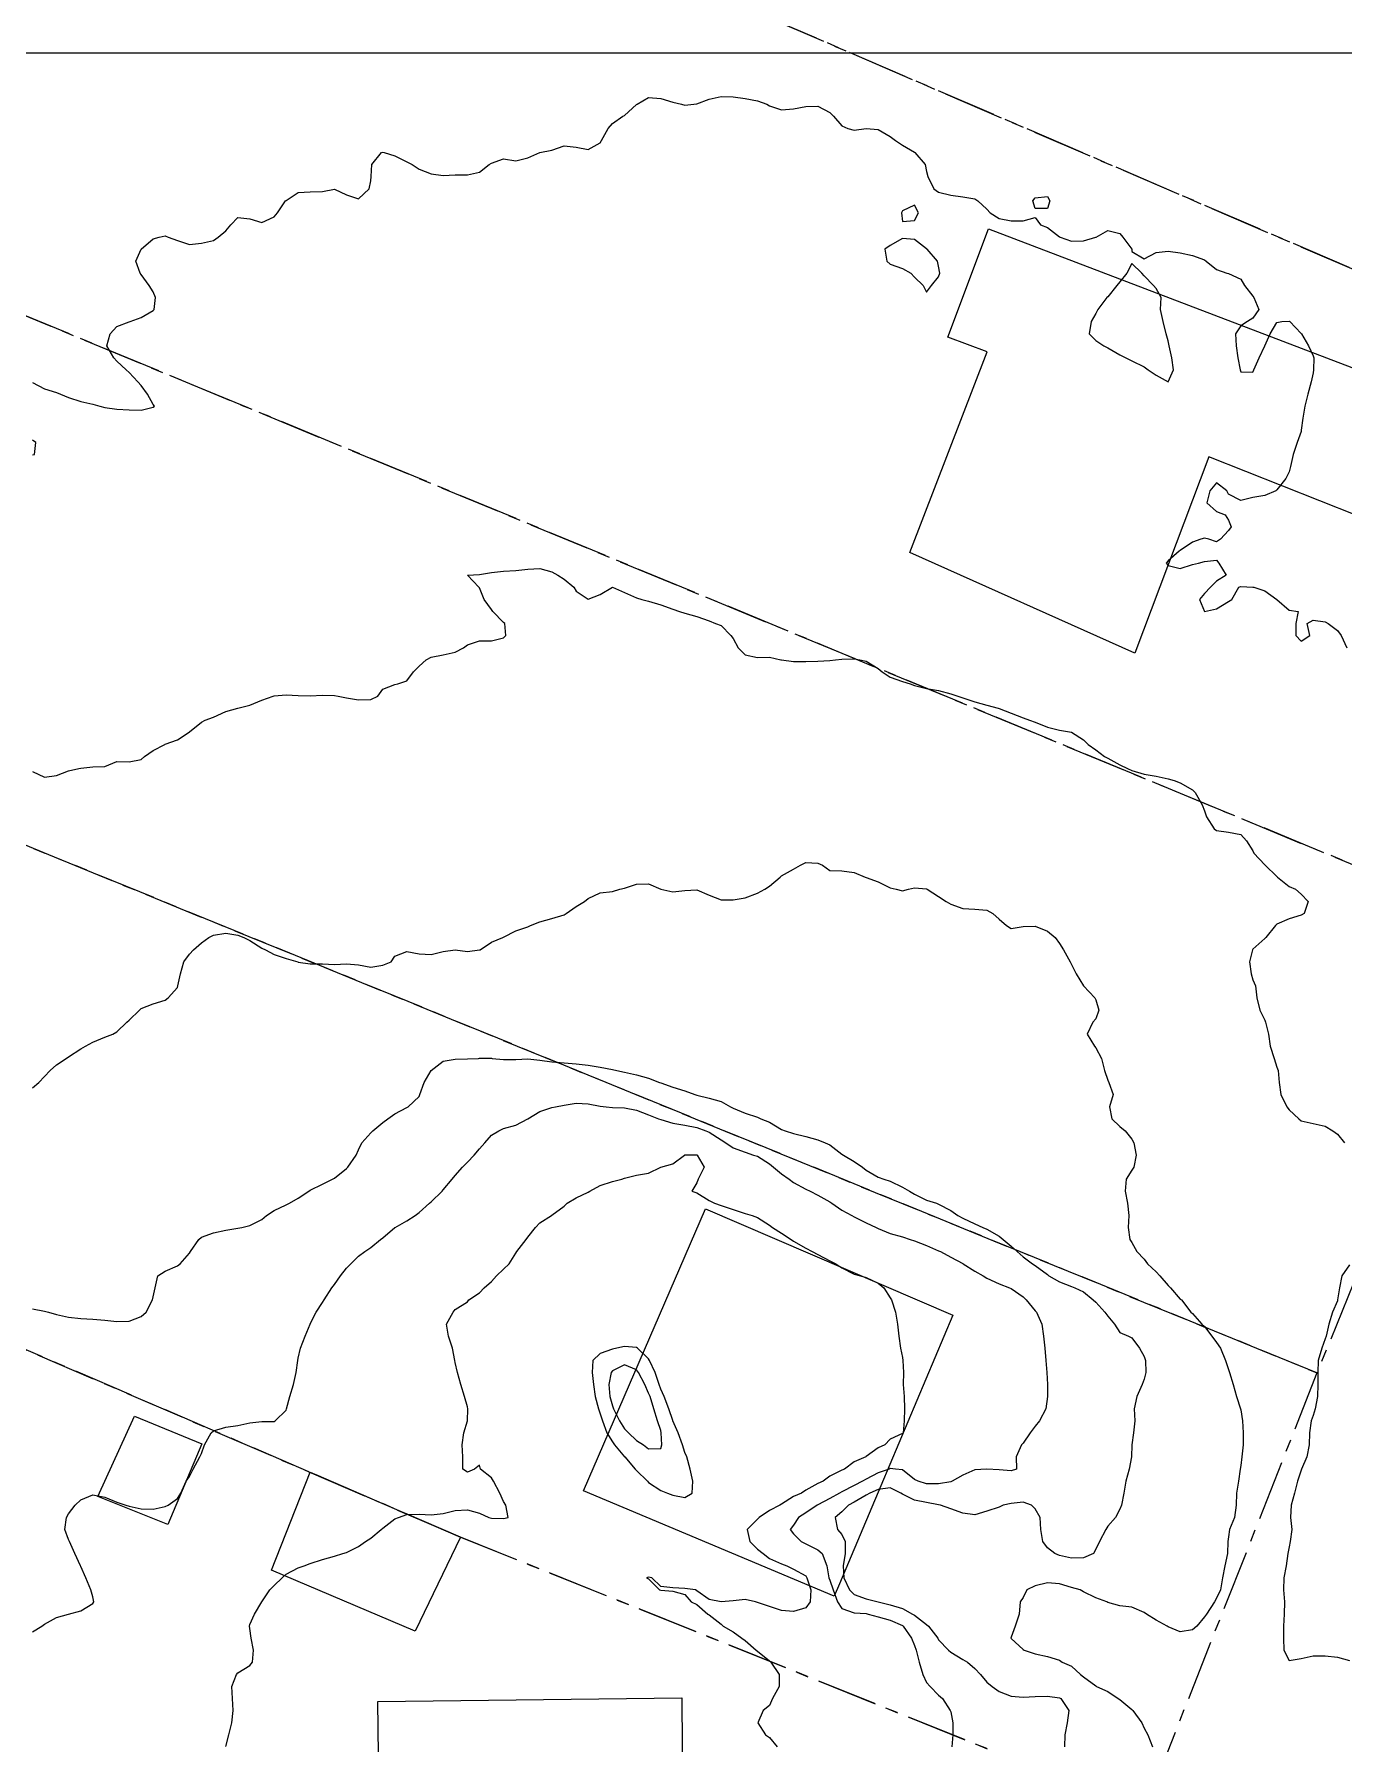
# Model space of a CAD drawing. Header units: centimetres. Extents: x 0 to 642158, y -847 to 649707.
# Drawn here: x 617595.3 to 617649.5, y 620517.4 to 620588.1 of the extents above; entities that cross this region are included whole.
import ezdxf

# ---------------------------------------------------------------- set-up
doc = ezdxf.new("R2010")
doc.units = ezdxf.units.CM
doc.header["$MEASUREMENT"] = 0
doc.linetypes.add('CENTERX2', pattern=[4, 2.5, -0.5, 0.5, -0.5])
doc.layers.add('MEV_grille', color=254, linetype='Continuous', lineweight=9)
doc.layers.add('WAL_topographie 0.5', color=253, linetype='Continuous', lineweight=20)
doc.layers.add('SPW_batiments', color=7, linetype='Continuous')
doc.layers.add('SPW_parcellaire cadastral', color=7, linetype='CENTERX2', lineweight=25, true_color=0xff0542)

# ---------------------------------------------------------------- blocks, each defined once
blk = doc.blocks.new('*U114')
at = {"layer": 'MEV_grille', "transparency": 33554687}
blk.add_lwpolyline([(-1338.461, 0), (1338.461, 0)], dxfattribs=at)
blk = doc.blocks.new('*U115')
at = {"layer": 'MEV_grille', "color": 0, "linetype": 'ByBlock', "lineweight": -2, "transparency": 16777216}
blk.add_blockref('*U114', (0, -1800), dxfattribs=at)

msp = doc.modelspace()

# ---------------------------------------------------------------- linework, layer by layer
at = {"layer": 'SPW_batiments'}
for points in [[(617653.47, 620572.972), (617651.587, 620567.622), (617643.936, 620570.654), (617640.871, 620562.521), (617631.554, 620566.687), (617634.753, 620575.003), (617633.136, 620575.603), (617634.819, 620580.087), (617653.47, 620572.972)], [(617633.341, 620535.12), (617630.355, 620528.054), (617628.644, 620524.001), (617628.426, 620523.486), (617618.059, 620527.851), (617623.107, 620539.519), (617633.341, 620535.12)], [(617602.259, 620529.799), (617600.859, 620526.449), (617597.959, 620527.616), (617599.475, 620530.933), (617602.259, 620529.799)], [(617612.959, 620525.935), (617611.092, 620522.034), (617605.142, 620524.567), (617606.742, 620528.617), (617612.959, 620525.935)], [(617622.194, 620509.136), (617609.661, 620509.084), (617609.654, 620509.718), (617609.608, 620513.584), (617609.543, 620519.134), (617622.127, 620519.286), (617622.194, 620509.136)]]:
    msp.add_lwpolyline(points, dxfattribs=at)
at = {"layer": 'SPW_parcellaire cadastral'}
for points in [[(617664.431, 620572.164), (617596.3, 620601.495), (617605.627, 620621.473), (617669.965, 620586.105), (617664.431, 620572.164)], [(617664.431, 620572.164), (617655.922, 620551.275), (617586.311, 620580.074), (617596.3, 620601.495), (617664.431, 620572.164)], [(617648.408, 620532.73), (617577.709, 620561.628), (617586.311, 620580.074), (617655.922, 620551.275), (617648.408, 620532.73)], [(617648.408, 620532.73), (617641.242, 620514.57), (617612.959, 620525.935), (617606.692, 620528.636), (617569.756, 620544.573), (617577.709, 620561.628), (617648.408, 620532.73)], [(617641.242, 620514.57), (617633.402, 620495.083), (617630.112, 620496.403), (617632.865, 620503.57), (617621.731, 620506.923), (617618.09, 620506.355), (617616.505, 620502.157), (617578.793, 620517.914), (617575.393, 620519.314), (617560.782, 620525.328), (617569.756, 620544.573), (617606.692, 620528.636), (617612.959, 620525.935), (617641.242, 620514.57)]]:
    msp.add_lwpolyline(points, dxfattribs=at)
at = {"layer": 'WAL_topographie 0.5'}
for points in [[(617595.25, 620573.726), (617595.75, 620573.462), (617596.25, 620573.31), (617596.417, 620573.25), (617596.75, 620573.11), (617597.25, 620572.948), (617597.75, 620572.832), (617598.047, 620572.75), (617598.25, 620572.699), (617598.75, 620572.62), (617599.25, 620572.597), (617599.75, 620572.577), (617600.25, 620572.71), (617600.303, 620572.75), (617600.25, 620572.813), (617600.01, 620573.25), (617599.75, 620573.608), (617599.618, 620573.75), (617599.25, 620574.146), (617599.133, 620574.25), (617598.75, 620574.617), (617598.625, 620574.75), (617598.329, 620575.25), (617598.475, 620575.75), (617598.75, 620576.042), (617599.25, 620576.234), (617599.303, 620576.25), (617599.75, 620576.417), (617600.25, 620576.709), (617600.288, 620576.75), (617600.341, 620577.25), (617600.25, 620577.488), (617600.078, 620577.75), (617599.75, 620578.206), (617599.714, 620578.25), (617599.533, 620578.75), (617599.75, 620579.25), (617599.75, 620579.25), (617600.25, 620579.681), (617600.5, 620579.75), (617600.75, 620579.795), (617600.868, 620579.75), (617601.25, 620579.609), (617601.75, 620579.447), (617602.25, 620579.492), (617602.75, 620579.602), (617602.941, 620579.75), (617603.25, 620580.01), (617603.464, 620580.25), (617603.75, 620580.558), (617604.25, 620580.5), (617604.75, 620580.357), (617605.25, 620580.592), (617605.393, 620580.75), (617605.724, 620581.25), (617605.75, 620581.269), (617606.25, 620581.6), (617606.75, 620581.621), (617607.25, 620581.629), (617607.75, 620581.73), (617608.25, 620581.5), (617608.75, 620581.338), (617609.187, 620581.75), (617609.25, 620582.083), (617609.275, 620582.25), (617609.303, 620582.75), (617609.694, 620583.25), (617609.75, 620583.27), (617609.812, 620583.25), (617610.25, 620583.115), (617610.75, 620582.861), (617610.964, 620582.75), (617611.25, 620582.559), (617611.75, 620582.361), (617612.25, 620582.304), (617612.75, 620582.322), (617613.25, 620582.329), (617613.75, 620582.441), (617614.156, 620582.75), (617614.25, 620582.815), (617614.75, 620582.982), (617615.25, 620582.91), (617615.75, 620583.028), (617616.25, 620583.25), (617616.25, 620583.25), (617616.75, 620583.344), (617617.25, 620583.531), (617617.75, 620583.464), (617618.25, 620583.37), (617618.75, 620583.65), (617618.806, 620583.75), (617619.07, 620584.25), (617619.25, 620584.454), (617619.683, 620584.75), (617619.75, 620584.779), (617620.25, 620585.235), (617620.27, 620585.25), (617620.75, 620585.529), (617621.25, 620585.479), (617621.75, 620585.337), (617622.114, 620585.25), (617622.25, 620585.203), (617622.625, 620585.25), (617622.75, 620585.264), (617623.25, 620585.458), (617623.75, 620585.569), (617624.25, 620585.558), (617624.75, 620585.488), (617625.25, 620585.384), (617625.645, 620585.25), (617625.75, 620585.176), (617626.25, 620585.019), (617626.75, 620585.061), (617627.25, 620585.148), (617627.75, 620585.171), (617628.25, 620584.904), (617628.404, 620584.75), (617628.75, 620584.359), (617628.988, 620584.25), (617629.25, 620584.173), (617629.75, 620584.237), (617630.25, 620584.202), (617630.75, 620583.917), (617630.971, 620583.75), (617631.25, 620583.548), (617631.75, 620583.261), (617631.771, 620583.25), (617632.194, 620582.75), (617632.25, 620582.458), (617632.3, 620582.25), (617632.554, 620581.75), (617632.75, 620581.614), (617633.25, 620581.486), (617633.75, 620581.413), (617634.25, 620581.328), (617634.375, 620581.25), (617634.75, 620580.909), (617634.89, 620580.75), (617635.25, 620580.519), (617635.75, 620580.424), (617636.25, 620580.421), (617636.75, 620580.558), (617636.972, 620580.25), (617637.25, 620580.148), (617637.75, 620579.762), (617637.778, 620579.75), (617638.25, 620579.58), (617638.75, 620579.587), (617639.25, 620579.741), (617639.273, 620579.75), (617639.75, 620580.026), (617640.25, 620579.899), (617640.375, 620579.75), (617640.741, 620579.25), (617640.75, 620579.15), (617641.25, 620578.853), (617641.75, 620579.107), (617642.25, 620579.161), (617642.75, 620579.094), (617643.25, 620578.992), (617643.75, 620578.806), (617643.817, 620578.75), (617644.25, 620578.408), (617644.678, 620578.25), (617644.75, 620578.238), (617645.25, 620578.009), (617645.402, 620577.75), (617645.75, 620577.306), (617645.788, 620577.25), (617646, 620576.75), (617645.75, 620576.388), (617645.539, 620576.25), (617645.25, 620576.073), (617645.037, 620575.75), (617645.058, 620575.25), (617645.128, 620574.75), (617645.228, 620574.25), (617645.25, 620574.167), (617645.75, 620574.159), (617645.797, 620574.25), (617646.011, 620574.75), (617646.25, 620575.25), (617646.25, 620575.25), (617646.467, 620575.75), (617646.75, 620576.214), (617646.95, 620576.25), (617647.25, 620576.274), (617647.29, 620576.25), (617647.75, 620575.764), (617647.76, 620575.75), (617648.05, 620575.25), (617648.25, 620574.838), (617648.278, 620574.75), (617648.269, 620574.25), (617648.25, 620574.125), (617648.162, 620573.75), (617648.032, 620573.25), (617647.908, 620572.75), (617647.824, 620572.25), (617647.758, 620571.75), (617647.75, 620571.704), (617647.583, 620571.25), (617647.422, 620570.75), (617647.306, 620570.25), (617647.25, 620570.036), (617647.117, 620569.75), (617646.75, 620569.292), (617646.708, 620569.25), (617646.25, 620569.054), (617645.75, 620568.964), (617645.25, 620568.846), (617644.75, 620569.1), (617644.671, 620569.25), (617644.25, 620569.57), (617643.974, 620569.25), (617643.85, 620568.75), (617644.25, 620568.393), (617644.613, 620568.25), (617644.75, 620568.036), (617644.85, 620567.75), (617644.75, 620567.607), (617644.417, 620567.25), (617644.25, 620567.131), (617643.938, 620567.25), (617643.75, 620567.29), (617643.6, 620567.25), (617643.25, 620567.12), (617642.75, 620566.776), (617642.71, 620566.75), (617642.25, 620566.353), (617642.162, 620566.25), (617642.25, 620566.147), (617642.75, 620566.024), (617643.25, 620566.2), (617643.5, 620566.25), (617643.75, 620566.315), (617644.25, 620566.369), (617644.346, 620566.25), (617644.65, 620565.75), (617644.25, 620565.508), (617644.007, 620565.25), (617643.75, 620564.993), (617643.543, 620564.75), (617643.75, 620564.25), (617644.25, 620564.36), (617644.75, 620564.665), (617644.88, 620564.75), (617645.179, 620565.25), (617645.25, 620565.285), (617645.75, 620565.263), (617645.8, 620565.25), (617646.25, 620565.109), (617646.75, 620564.75), (617646.75, 620564.75), (617647.25, 620564.306), (617647.625, 620564.25), (617647.528, 620563.75), (617647.528, 620563.25), (617647.75, 620563.028), (617648.113, 620563.25), (617648, 620563.75), (617648.25, 620563.893), (617648.75, 620563.816), (617648.875, 620563.75), (617649.25, 620563.462), (617649.407, 620563.25), (617649.643, 620562.75)], [(617637.348, 620581.25), (617637.25, 620580.925), (617636.75, 620580.928), (617636.654, 620581.25), (617636.75, 620581.375), (617637.25, 620581.431), (617637.348, 620581.25)], [(617631.75, 620580.429), (617631.923, 620580.75), (617631.75, 620581.071), (617631.25, 620580.836), (617631.208, 620580.75), (617631.25, 620580.393), (617631.75, 620580.429)], [(617632.25, 620577.472), (617632.458, 620577.75), (617632.75, 620578.1), (617632.804, 620578.25), (617632.75, 620578.55), (617632.702, 620578.75), (617632.271, 620579.25), (617632.25, 620579.268), (617631.75, 620579.654), (617631.25, 620579.696), (617630.75, 620579.404), (617630.519, 620579.25), (617630.607, 620578.75), (617630.75, 620578.621), (617631.25, 620578.45), (617631.6, 620578.25), (617631.75, 620578.092), (617632.111, 620577.75), (617632.25, 620577.472)], [(617642.25, 620573.75), (617642.464, 620574.25), (617642.4, 620574.75), (617642.292, 620575.25), (617642.25, 620575.45), (617642.171, 620575.75), (617642.042, 620576.25), (617641.939, 620576.75), (617641.962, 620577.25), (617641.75, 620577.617), (617641.639, 620577.75), (617641.25, 620578.139), (617641.155, 620578.25), (617640.75, 620578.655), (617640.538, 620578.25), (617640.25, 620577.891), (617640.132, 620577.75), (617639.75, 620577.282), (617639.715, 620577.25), (617639.337, 620576.75), (617639.25, 620576.583), (617639.059, 620576.25), (617638.983, 620575.75), (617639.25, 620575.464), (617639.583, 620575.25), (617639.75, 620575.167), (617640.25, 620574.875), (617640.5, 620574.75), (617640.75, 620574.625), (617641.25, 620574.375), (617641.417, 620574.25), (617641.75, 620574.028), (617642.25, 620573.75)], [(617595.25, 620570.738), (617595.333, 620570.75), (617595.397, 620571.25), (617595.25, 620571.336)], [(617595.25, 620557.632), (617595.75, 620557.39), (617596.25, 620557.459), (617596.75, 620557.65), (617597.178, 620557.75), (617597.25, 620557.764), (617597.75, 620557.814), (617598.25, 620557.833), (617598.75, 620558.036), (617599.25, 620558.025), (617599.75, 620558.125), (617599.885, 620558.25), (617600.25, 620558.494), (617600.726, 620558.75), (617600.75, 620558.76), (617601.25, 620558.943), (617601.732, 620559.25), (617601.75, 620559.269), (617602.25, 620559.672), (617602.406, 620559.75), (617602.75, 620559.87), (617603.25, 620560.11), (617603.75, 620560.25), (617603.75, 620560.25), (617604.25, 620560.37), (617604.75, 620560.583), (617605.219, 620560.75), (617605.25, 620560.759), (617605.75, 620560.796), (617606.25, 620560.773), (617606.75, 620560.758), (617607.25, 620560.789), (617607.75, 620560.776), (617607.9, 620560.75), (617608.25, 620560.679), (617608.75, 620560.59), (617609.25, 620560.613), (617609.539, 620560.75), (617609.75, 620561.036), (617610.25, 620561.225), (617610.375, 620561.25), (617610.75, 620561.375), (617611.015, 620561.75), (617611.25, 620561.985), (617611.55, 620562.25), (617611.75, 620562.365), (617612.25, 620562.456), (617612.75, 620562.562), (617613.083, 620562.75), (617613.25, 620562.875), (617613.75, 620563.036), (617614.25, 620563.038), (617614.75, 620563.162), (617614.836, 620563.25), (617614.797, 620563.75), (617614.75, 620563.793), (617614.302, 620564.25), (617614.25, 620564.328), (617613.95, 620564.75), (617613.75, 620565.224), (617613.719, 620565.25), (617613.25, 620565.75), (617613.25, 620565.75), (617613.25, 620565.75), (617613.75, 620565.781), (617614.25, 620565.864), (617614.75, 620565.924), (617615.25, 620565.952), (617615.75, 620566.003), (617616.25, 620566.03), (617616.75, 620565.889), (617616.988, 620565.75), (617617.25, 620565.587), (617617.66, 620565.25), (617617.75, 620565.096), (617618.25, 620564.757), (617618.75, 620564.955), (617619.25, 620565.25), (617619.25, 620565.25), (617619.25, 620565.25), (617619.75, 620565.04), (617620.25, 620564.813), (617620.464, 620564.75), (617620.75, 620564.683), (617621.25, 620564.522), (617621.75, 620564.348), (617622.028, 620564.25), (617622.25, 620564.184), (617622.75, 620564.037), (617623.25, 620563.859), (617623.513, 620563.75), (617623.75, 620563.663), (617624.156, 620563.25), (617624.25, 620563.136), (617624.457, 620562.75), (617624.75, 620562.457), (617625.25, 620562.351), (617625.75, 620562.359), (617626.222, 620562.25), (617626.25, 620562.246), (617626.75, 620562.185), (617627.25, 620562.185), (617627.75, 620562.2), (617628.25, 620562.215), (617628.478, 620562.25), (617628.75, 620562.283), (617629.25, 620562.288), (617629.487, 620562.25), (617629.75, 620562.196), (617630.25, 620561.884), (617630.417, 620561.75), (617630.75, 620561.536), (617631.25, 620561.355), (617631.579, 620561.25), (617631.75, 620561.184), (617632.25, 620561.062), (617632.75, 620560.976), (617633.25, 620560.84), (617633.546, 620560.75), (617633.75, 620560.68), (617634.25, 620560.511), (617634.75, 620560.378), (617635.218, 620560.25), (617635.25, 620560.239), (617635.75, 620560.036), (617636.25, 620559.849), (617636.514, 620559.75), (617636.75, 620559.663), (617637.25, 620559.461), (617637.75, 620559.333), (617638.25, 620559.25), (617638.25, 620559.25), (617638.75, 620558.943), (617638.943, 620558.75), (617639.25, 620558.526), (617639.621, 620558.25), (617639.75, 620558.175), (617640.25, 620557.904), (617640.561, 620557.75), (617640.75, 620557.665), (617641.25, 620557.519), (617641.75, 620557.435), (617642.25, 620557.321), (617642.492, 620557.25), (617642.75, 620557.16), (617643.25, 620556.869), (617643.37, 620556.75), (617643.663, 620556.25), (617643.75, 620555.993), (617643.838, 620555.75), (617644.158, 620555.25), (617644.25, 620555.186), (617644.75, 620555.109), (617645.25, 620555.019), (617645.487, 620554.75), (617645.75, 620554.342), (617645.8, 620554.25), (617646.25, 620553.765), (617646.263, 620553.75), (617646.75, 620553.275), (617646.777, 620553.25), (617647.25, 620552.87), (617647.525, 620552.75), (617647.75, 620552.554), (617648.042, 620552.25), (617647.875, 620551.75), (617647.75, 620551.68), (617647.25, 620551.523), (617646.75, 620551.303), (617646.69, 620551.25), (617646.285, 620550.75), (617646.25, 620550.715), (617645.75, 620550.266), (617645.742, 620550.25), (617645.616, 620549.75), (617645.684, 620549.25), (617645.75, 620549), (617645.868, 620548.75), (617645.917, 620548.25), (617646.042, 620547.75), (617646.25, 620547.333), (617646.28, 620547.25), (617646.407, 620546.75), (617646.477, 620546.25), (617646.631, 620545.75), (617646.75, 620545.393), (617646.796, 620545.25), (617646.848, 620544.75), (617646.907, 620544.25), (617647.163, 620543.75), (617647.25, 620543.625), (617647.65, 620543.25), (617647.75, 620543.167), (617648.25, 620543.053), (617648.75, 620542.95), (617649.068, 620542.75), (617649.25, 620542.607), (617649.544, 620542.25)], [(617595.25, 620544.536), (617595.513, 620544.75), (617595.75, 620545), (617595.982, 620545.25), (617596.25, 620545.484), (617596.641, 620545.75), (617596.75, 620545.821), (617597.25, 620546.146), (617597.446, 620546.25), (617597.75, 620546.427), (617598.25, 620546.622), (617598.584, 620546.75), (617598.75, 620546.854), (617599.163, 620547.25), (617599.25, 620547.337), (617599.682, 620547.75), (617599.75, 620547.818), (617600.25, 620548.009), (617600.75, 620548.156), (617600.865, 620548.25), (617601.25, 620548.685), (617601.271, 620548.75), (617601.378, 620549.25), (617601.511, 620549.75), (617601.75, 620550.07), (617601.911, 620550.25), (617602.25, 620550.534), (617602.552, 620550.75), (617602.75, 620550.856), (617603.25, 620550.932), (617603.75, 620550.854), (617604, 620550.75), (617604.25, 620550.624), (617604.75, 620550.312), (617604.902, 620550.25), (617605.25, 620550.052), (617605.75, 620549.879), (617606.228, 620549.75), (617606.25, 620549.739), (617606.75, 620549.67), (617607.25, 620549.668), (617607.75, 620549.639), (617608.25, 620549.667), (617608.75, 620549.625), (617609.25, 620549.53), (617609.75, 620549.611), (617610.095, 620549.75), (617610.25, 620549.975), (617610.75, 620550.173), (617611.25, 620550.074), (617611.75, 620550.047), (617612.25, 620550.173), (617612.75, 620550.24), (617613.25, 620550.179), (617613.75, 620550.238), (617613.775, 620550.25), (617614.25, 620550.556), (617614.712, 620550.75), (617614.75, 620550.768), (617615.25, 620551.024), (617615.75, 620551.202), (617615.865, 620551.25), (617616.25, 620551.406), (617616.75, 620551.542), (617617.25, 620551.694), (617617.333, 620551.75), (617617.75, 620552.036), (617618.091, 620552.25), (617618.25, 620552.367), (617618.75, 620552.601), (617619.25, 620552.652), (617619.558, 620552.75), (617619.75, 620552.791), (617620.25, 620552.956), (617620.75, 620552.981), (617621.25, 620552.75), (617621.25, 620552.75), (617621.75, 620552.644), (617622.25, 620552.695), (617622.75, 620552.728), (617623.25, 620552.5), (617623.75, 620552.31), (617624.25, 620552.318), (617624.75, 620552.4), (617625.25, 620552.583), (617625.558, 620552.75), (617625.75, 620552.878), (617626.189, 620553.25), (617626.25, 620553.301), (617626.75, 620553.583), (617627.04, 620553.75), (617627.25, 620553.864), (617627.75, 620553.833), (617627.95, 620553.75), (617628.25, 620553.525), (617628.75, 620553.511), (617629.25, 620553.44), (617629.708, 620553.25), (617629.75, 620553.237), (617630.25, 620553.064), (617630.75, 620552.811), (617631, 620552.75), (617631.25, 620552.681), (617631.5, 620552.75), (617631.75, 620552.812), (617632.25, 620552.771), (617632.28, 620552.75), (617632.75, 620552.452), (617633.068, 620552.25), (617633.25, 620552.141), (617633.75, 620551.957), (617634.25, 620551.926), (617634.75, 620551.889), (617634.988, 620551.75), (617635.25, 620551.511), (617635.566, 620551.25), (617635.75, 620551.125), (617636.25, 620551.209), (617636.75, 620551.23), (617637.25, 620551.019), (617637.572, 620550.75), (617637.75, 620550.5), (617637.917, 620550.25), (617638.193, 620549.75), (617638.25, 620549.639), (617638.439, 620549.25), (617638.75, 620548.75), (617638.75, 620548.75), (617639.215, 620548.25), (617639.25, 620548.173), (617639.375, 620547.75), (617639.25, 620547.383), (617639.132, 620547.25), (617638.893, 620546.75), (617639.197, 620546.25), (617639.25, 620546.183), (617639.491, 620545.75), (617639.61, 620545.25), (617639.75, 620544.85), (617639.793, 620544.75), (617639.97, 620544.25), (617639.815, 620543.75), (617639.92, 620543.25), (617640.25, 620542.928), (617640.466, 620542.75), (617640.75, 620542.411), (617640.826, 620542.25), (617640.919, 620541.75), (617640.828, 620541.25), (617640.75, 620541.128), (617640.515, 620540.75), (617640.465, 620540.25), (617640.566, 620539.75), (617640.619, 620539.25), (617640.595, 620538.75), (617640.665, 620538.25), (617640.75, 620538.13), (617640.958, 620537.75), (617641.25, 620537.432), (617641.399, 620537.25), (617641.75, 620536.91), (617641.9, 620536.75), (617642.25, 620536.354), (617642.352, 620536.25), (617642.75, 620535.788), (617642.795, 620535.75), (617643.182, 620535.25), (617643.25, 620535.19), (617643.643, 620534.75), (617643.75, 620534.646), (617644.055, 620534.25), (617644.25, 620533.983), (617644.415, 620533.75), (617644.622, 620533.25), (617644.75, 620532.868), (617644.789, 620532.75), (617644.936, 620532.25), (617645.078, 620531.75), (617645.242, 620531.25), (617645.25, 620531.206), (617645.331, 620530.75), (617645.347, 620530.25), (617645.351, 620529.75), (617645.298, 620529.25), (617645.25, 620528.897), (617645.228, 620528.75), (617645.157, 620528.25), (617645.08, 620527.75), (617645.069, 620527.25), (617644.988, 620526.75), (617644.79, 620526.25), (617644.75, 620525.95), (617644.722, 620525.75), (617644.71, 620525.25), (617644.59, 620524.75), (617644.493, 620524.25), (617644.411, 620523.75), (617644.25, 620523.41), (617644.166, 620523.25), (617643.834, 620522.75), (617643.75, 620522.633), (617643.439, 620522.25), (617643.25, 620522.097), (617642.75, 620522.01), (617642.25, 620522.223), (617642.21, 620522.25), (617641.75, 620522.49), (617641.347, 620522.75), (617641.25, 620522.817), (617640.75, 620523.027), (617640.25, 620523.09), (617639.75, 620523.227), (617639.708, 620523.25), (617639.25, 620523.422), (617638.75, 620523.662), (617638.608, 620523.75), (617638.25, 620523.853), (617637.75, 620523.997), (617637.25, 620524.037), (617636.75, 620523.917), (617636.406, 620523.75), (617636.25, 620523.438), (617636.119, 620523.25), (617636.089, 620522.75), (617635.912, 620522.25), (617635.75, 620521.792), (617635.743, 620521.75), (617635.75, 620521.742), (617636.25, 620521.283), (617636.285, 620521.25), (617636.75, 620521.101), (617637.25, 620520.987), (617637.75, 620520.836), (617637.865, 620520.75), (617638.25, 620520.595), (617638.622, 620520.25), (617638.75, 620520.154), (617639.25, 620519.773), (617639.285, 620519.75), (617639.75, 620519.547), (617640.186, 620519.25), (617640.25, 620519.205), (617640.75, 620518.795), (617640.792, 620518.75), (617641.155, 620518.25), (617641.25, 620518.021), (617641.408, 620517.75), (617641.604, 620517.25)], [(617595.25, 620535.38), (617595.75, 620535.293), (617595.913, 620535.25), (617596.25, 620535.154), (617596.75, 620535.039), (617597.25, 620534.98), (617597.75, 620534.955), (617598.25, 620534.911), (617598.75, 620534.853), (617599.25, 620534.877), (617599.75, 620535.067), (617599.958, 620535.25), (617600.215, 620535.75), (617600.25, 620535.886), (617600.332, 620536.25), (617600.436, 620536.75), (617600.75, 620536.936), (617601.25, 620537.16), (617601.365, 620537.25), (617601.75, 620537.69), (617601.794, 620537.75), (617602.143, 620538.25), (617602.25, 620538.348), (617602.75, 620538.525), (617603.25, 620538.646), (617603.75, 620538.724), (617603.917, 620538.75), (617604.25, 620538.827), (617604.75, 620539.08), (617604.937, 620539.25), (617605.25, 620539.458), (617605.75, 620539.682), (617605.895, 620539.75), (617606.25, 620539.961), (617606.69, 620540.25), (617606.75, 620540.299), (617607.25, 620540.544), (617607.669, 620540.75), (617607.75, 620540.79), (617608.25, 620541.192), (617608.308, 620541.25), (617608.645, 620541.75), (617608.75, 620541.968), (617608.887, 620542.25), (617609.25, 620542.664), (617609.333, 620542.75), (617609.75, 620543.095), (617609.964, 620543.25), (617610.25, 620543.457), (617610.75, 620543.712), (617610.795, 620543.75), (617611.25, 620544.172), (617611.285, 620544.25), (617611.466, 620544.75), (617611.747, 620545.25), (617611.75, 620545.254), (617612.25, 620545.636), (617612.75, 620545.712), (617613.25, 620545.728), (617613.708, 620545.75), (617613.75, 620545.753), (617614.25, 620545.753), (617614.279, 620545.75), (617614.75, 620545.707), (617615.25, 620545.709), (617615.75, 620545.733), (617616.25, 620545.683), (617616.75, 620545.608), (617617.25, 620545.562), (617617.75, 620545.525), (617618.25, 620545.463), (617618.75, 620545.382), (617619.25, 620545.296), (617619.439, 620545.25), (617619.75, 620545.182), (617620.25, 620545.067), (617620.75, 620544.936), (617621.206, 620544.75), (617621.25, 620544.735), (617621.75, 620544.557), (617622.25, 620544.403), (617622.662, 620544.25), (617622.75, 620544.227), (617623.25, 620544.105), (617623.75, 620543.962), (617624.132, 620543.75), (617624.25, 620543.693), (617624.75, 620543.489), (617625.25, 620543.32), (617625.4, 620543.25), (617625.75, 620543.107), (617626.25, 620542.813), (617626.395, 620542.75), (617626.75, 620542.644), (617627.25, 620542.52), (617627.75, 620542.384), (617628.05, 620542.25), (617628.25, 620542.167), (617628.75, 620541.79), (617628.808, 620541.75), (617629.25, 620541.487), (617629.598, 620541.25), (617629.75, 620541.124), (617630.25, 620540.836), (617630.48, 620540.75), (617630.75, 620540.663), (617631.25, 620540.414), (617631.542, 620540.25), (617631.75, 620540.128), (617632.25, 620539.885), (617632.662, 620539.75), (617632.75, 620539.719), (617633.25, 620539.455), (617633.547, 620539.25), (617633.75, 620539.138), (617634.25, 620538.899), (617634.576, 620538.75), (617634.75, 620538.678), (617635.25, 620538.386), (617635.426, 620538.25), (617635.75, 620537.972), (617636, 620537.75), (617636.25, 620537.536), (617636.636, 620537.25), (617636.75, 620537.181), (617637.25, 620536.805), (617637.316, 620536.75), (617637.75, 620536.505), (617638.25, 620536.313), (617638.394, 620536.25), (617638.75, 620536.085), (617639.139, 620535.75), (617639.25, 620535.66), (617639.622, 620535.25), (617639.75, 620535.077), (617640.03, 620534.75), (617640.25, 620534.4), (617640.609, 620534.25), (617640.75, 620534.177), (617641.067, 620533.75), (617641.25, 620533.406), (617641.311, 620533.25), (617641.328, 620532.75), (617641.25, 620532.474), (617641.171, 620532.25), (617640.955, 620531.75), (617640.847, 620531.25), (617640.867, 620530.75), (617640.818, 620530.25), (617640.75, 620529.75), (617640.75, 620529.75), (617640.737, 620529.25), (617640.636, 620528.75), (617640.495, 620528.25), (617640.415, 620527.75), (617640.314, 620527.25), (617640.25, 620527.093), (617640.065, 620526.75), (617639.75, 620526.39), (617639.665, 620526.25), (617639.406, 620525.75), (617639.25, 620525.428), (617639.162, 620525.25), (617638.75, 620525.071), (617638.25, 620525.067), (617637.75, 620525.166), (617637.554, 620525.25), (617637.25, 620525.489), (617637.057, 620525.75), (617636.985, 620526.25), (617636.954, 620526.75), (617636.75, 620527.104), (617636.6, 620527.25), (617636.25, 620527.383), (617635.75, 620527.327), (617635.422, 620527.25), (617635.25, 620527.169), (617634.75, 620527.005), (617634.25, 620526.858), (617633.75, 620526.921), (617633.25, 620527.099), (617632.828, 620527.25), (617632.75, 620527.274), (617632.25, 620527.36), (617631.75, 620527.463), (617631.25, 620527.716), (617631.185, 620527.75), (617630.75, 620527.966), (617630.25, 620527.901), (617629.91, 620527.75), (617629.75, 620527.669), (617629.25, 620527.381), (617629.017, 620527.25), (617628.75, 620526.978), (617628.475, 620526.75), (617628.569, 620526.25), (617628.75, 620526.046), (617628.879, 620525.75), (617628.885, 620525.25), (617628.798, 620524.75), (617628.831, 620524.25), (617629.066, 620523.75), (617629.25, 620523.556), (617629.75, 620523.382), (617630.247, 620523.25), (617630.25, 620523.249), (617630.75, 620523.128), (617631.25, 620522.971), (617631.673, 620522.75), (617631.75, 620522.699), (617632.25, 620522.31), (617632.326, 620522.25), (617632.713, 620521.75), (617632.75, 620521.686), (617633.161, 620521.25), (617633.25, 620521.171), (617633.75, 620520.871), (617633.94, 620520.75), (617634.25, 620520.499), (617634.479, 620520.25), (617634.75, 620519.923), (617634.965, 620519.75), (617635.25, 620519.544), (617635.75, 620519.342), (617636.25, 620519.308), (617636.75, 620519.33), (617637.25, 620519.347), (617637.75, 620519.283), (617637.807, 620519.25), (617638.145, 620518.75), (617638.066, 620518.25), (617637.968, 620517.75), (617637.953, 620517.25)], [(617595.25, 620522.012), (617595.638, 620522.25), (617595.75, 620522.33), (617596.25, 620522.6), (617596.75, 620522.75), (617596.75, 620522.75), (617597.25, 620522.883), (617597.75, 620523.185), (617597.793, 620523.25), (617597.75, 620523.464), (617597.667, 620523.75), (617597.464, 620524.25), (617597.25, 620524.712), (617597.237, 620524.75), (617597.011, 620525.25), (617596.779, 620525.75), (617596.75, 620525.833), (617596.594, 620526.25), (617596.667, 620526.75), (617596.75, 620526.897), (617597.023, 620527.25), (617597.25, 620527.477), (617597.75, 620527.679), (617598.25, 620527.589), (617598.75, 620527.38), (617599.11, 620527.25), (617599.25, 620527.211), (617599.75, 620527.103), (617600.25, 620527.09), (617600.75, 620527.197), (617600.875, 620527.25), (617601.25, 620527.533), (617601.394, 620527.75), (617601.617, 620528.25), (617601.75, 620528.447), (617601.909, 620528.75), (617602.179, 620529.25), (617602.25, 620529.398), (617602.377, 620529.75), (617602.652, 620530.25), (617602.75, 620530.338), (617603.25, 620530.491), (617603.75, 620530.552), (617604.25, 620530.67), (617604.75, 620530.714), (617605.25, 620530.724), (617605.297, 620530.75), (617605.75, 620531.189), (617605.772, 620531.25), (617605.909, 620531.75), (617606.056, 620532.25), (617606.167, 620532.75), (617606.229, 620533.25), (617606.25, 620533.337), (617606.34, 620533.75), (617606.535, 620534.25), (617606.745, 620534.75), (617606.75, 620534.761), (617606.997, 620535.25), (617607.25, 620535.643), (617607.321, 620535.75), (617607.647, 620536.25), (617607.75, 620536.388), (617607.995, 620536.75), (617608.25, 620537.06), (617608.433, 620537.25), (617608.75, 620537.56), (617609, 620537.75), (617609.25, 620537.926), (617609.66, 620538.25), (617609.75, 620538.318), (617610.25, 620538.745), (617610.258, 620538.75), (617610.75, 620539.03), (617611.086, 620539.25), (617611.25, 620539.37), (617611.684, 620539.75), (617611.75, 620539.811), (617612.203, 620540.25), (617612.25, 620540.305), (617612.622, 620540.75), (617612.75, 620540.906), (617613.049, 620541.25), (617613.25, 620541.458), (617613.527, 620541.75), (617613.75, 620542), (617613.969, 620542.25), (617614.25, 620542.575), (617614.546, 620542.75), (617614.75, 620542.847), (617615.25, 620542.983), (617615.75, 620543.25), (617615.75, 620543.25), (617616.25, 620543.549), (617616.75, 620543.717), (617616.899, 620543.75), (617617.25, 620543.819), (617617.75, 620543.899), (617618.25, 620543.865), (617618.75, 620543.772), (617618.991, 620543.75), (617619.25, 620543.721), (617619.75, 620543.698), (617620.25, 620543.602), (617620.75, 620543.413), (617621.161, 620543.25), (617621.25, 620543.216), (617621.75, 620543.075), (617622.25, 620542.982), (617622.75, 620542.893), (617623.116, 620542.75), (617623.25, 620542.695), (617623.75, 620542.373), (617623.948, 620542.25), (617624.25, 620542.047), (617624.75, 620541.864), (617625.088, 620541.75), (617625.25, 620541.696), (617625.75, 620541.379), (617625.918, 620541.25), (617626.25, 620540.968), (617626.564, 620540.75), (617626.75, 620540.617), (617627.25, 620540.34), (617627.43, 620540.25), (617627.75, 620540.083), (617628.25, 620539.807), (617628.335, 620539.75), (617628.75, 620539.471), (617629.158, 620539.25), (617629.25, 620539.198), (617629.75, 620538.949), (617630.169, 620538.75), (617630.25, 620538.705), (617630.75, 620538.506), (617631.25, 620538.36), (617631.571, 620538.25), (617631.75, 620538.192), (617632.25, 620538.005), (617632.75, 620537.789), (617632.832, 620537.75), (617633.25, 620537.515), (617633.75, 620537.261), (617633.77, 620537.25), (617634.25, 620536.946), (617634.588, 620536.75), (617634.75, 620536.654), (617635.25, 620536.42), (617635.69, 620536.25), (617635.75, 620536.22), (617636.25, 620535.875), (617636.376, 620535.75), (617636.75, 620535.299), (617636.798, 620535.25), (617637.028, 620534.75), (617637.086, 620534.25), (617637.142, 620533.75), (617637.19, 620533.25), (617637.231, 620532.75), (617637.25, 620532.25), (617637.25, 620532.25), (617637.25, 620531.75), (617637.25, 620531.75), (617637.185, 620531.25), (617636.928, 620530.75), (617636.75, 620530.527), (617636.544, 620530.25), (617636.25, 620529.826), (617636.184, 620529.75), (617635.959, 620529.25), (617635.979, 620528.75), (617635.75, 620528.675), (617635.25, 620528.719), (617634.75, 620528.746), (617634.25, 620528.717), (617633.75, 620528.501), (617633.316, 620528.25), (617633.25, 620528.223), (617632.75, 620528.134), (617632.25, 620528.134), (617631.9, 620528.25), (617631.75, 620528.322), (617631.25, 620528.717), (617630.972, 620528.75), (617630.75, 620528.771), (617630.703, 620528.75), (617630.25, 620528.587), (617629.75, 620528.333), (617629.602, 620528.25), (617629.25, 620528.071), (617628.75, 620527.808), (617628.646, 620527.75), (617628.25, 620527.533), (617627.75, 620527.267), (617627.72, 620527.25), (617627.25, 620526.939), (617626.946, 620526.75), (617626.75, 620526.428), (617626.613, 620526.25), (617626.75, 620526.07), (617627.068, 620525.75), (617627.25, 620525.658), (617627.75, 620525.408), (617627.93, 620525.25), (617628.119, 620524.75), (617628.211, 620524.25), (617628.25, 620524.148), (617628.38, 620523.75), (617628.572, 620523.25), (617628.75, 620522.975), (617629.25, 620522.793), (617629.75, 620522.765), (617629.831, 620522.75), (617630.25, 620522.635), (617630.75, 620522.491), (617631.25, 620522.274), (617631.284, 620522.25), (617631.635, 620521.75), (617631.75, 620521.445), (617631.818, 620521.25), (617631.943, 620520.75), (617632.092, 620520.25), (617632.25, 620519.912), (617632.396, 620519.75), (617632.75, 620519.392), (617632.912, 620519.25), (617633.235, 620518.75), (617633.25, 620518.697), (617633.337, 620518.25), (617633.332, 620517.75), (617633.291, 620517.25)], [(617603.25, 620517.271), (617603.381, 620517.75), (617603.508, 620518.25), (617603.561, 620518.75), (617603.529, 620519.25), (617603.5, 620519.75), (617603.694, 620520.25), (617603.75, 620520.312), (617604.25, 620520.625), (617604.352, 620520.75), (617604.397, 620521.25), (617604.301, 620521.75), (617604.25, 620522.15), (617604.238, 620522.25), (617604.25, 620522.317), (617604.441, 620522.75), (617604.75, 620523.25), (617604.75, 620523.25), (617605.073, 620523.75), (617605.25, 620523.931), (617605.583, 620524.25), (617605.75, 620524.397), (617606.25, 620524.657), (617606.5, 620524.75), (617606.75, 620524.841), (617607.25, 620525), (617607.75, 620525.143), (617608.103, 620525.25), (617608.25, 620525.297), (617608.75, 620525.547), (617609.029, 620525.75), (617609.25, 620525.896), (617609.676, 620526.25), (617609.75, 620526.31), (617610.25, 620526.689), (617610.402, 620526.75), (617610.75, 620526.866), (617611.25, 620526.879), (617611.75, 620526.86), (617612.25, 620526.912), (617612.75, 620527.031), (617613.25, 620527.067), (617613.75, 620526.925), (617614.139, 620526.75), (617614.25, 620526.715), (617614.75, 620526.705), (617614.942, 620526.75), (617614.843, 620527.25), (617614.75, 620527.41), (617614.596, 620527.75), (617614.333, 620528.25), (617614.25, 620528.393), (617613.796, 620528.75), (617613.75, 620528.917), (617613.55, 620528.75), (617613.25, 620528.625), (617613.062, 620528.75), (617613.062, 620529.25), (617613.031, 620529.75), (617613.107, 620530.25), (617613.25, 620530.75), (617613.25, 620530.75), (617613.273, 620531.25), (617613.25, 620531.329), (617613.131, 620531.75), (617612.974, 620532.25), (617612.844, 620532.75), (617612.75, 620533.167), (617612.731, 620533.25), (617612.636, 620533.75), (617612.47, 620534.25), (617612.391, 620534.75), (617612.669, 620535.25), (617612.75, 620535.35), (617613.25, 620535.671), (617613.31, 620535.75), (617613.75, 620536.039), (617613.945, 620536.25), (617614.25, 620536.51), (617614.455, 620536.75), (617614.75, 620537.03), (617614.978, 620537.25), (617615.25, 620537.693), (617615.29, 620537.75), (617615.677, 620538.25), (617615.75, 620538.345), (617616.071, 620538.75), (617616.25, 620538.948), (617616.733, 620539.25), (617616.75, 620539.26), (617617.25, 620539.636), (617617.382, 620539.75), (617617.75, 620539.979), (617618.25, 620540.215), (617618.317, 620540.25), (617618.75, 620540.482), (617619.25, 620540.654), (617619.635, 620540.75), (617619.75, 620540.794), (617620.25, 620540.912), (617620.75, 620540.995), (617621.25, 620541.25), (617621.25, 620541.25), (617621.75, 620541.385), (617622.229, 620541.75), (617622.25, 620541.755), (617622.75, 620541.756), (617622.761, 620541.75), (617623.052, 620541.25), (617622.802, 620540.75), (617622.75, 620540.6), (617622.538, 620540.25), (617622.75, 620540.18), (617623.25, 620539.873), (617623.477, 620539.75), (617623.75, 620539.655), (617624.25, 620539.495), (617624.75, 620539.33), (617625.03, 620539.25), (617625.25, 620539.161), (617625.75, 620538.853), (617625.878, 620538.75), (617626.25, 620538.514), (617626.648, 620538.25), (617626.75, 620538.188), (617627.25, 620537.888), (617627.515, 620537.75), (617627.75, 620537.625), (617628.25, 620537.376), (617628.491, 620537.25), (617628.75, 620537.081), (617629.25, 620536.82), (617629.517, 620536.75), (617629.75, 620536.676), (617630.25, 620536.449), (617630.487, 620536.25), (617630.75, 620535.833), (617630.803, 620535.75), (617630.961, 620535.25), (617631.049, 620534.75), (617631.103, 620534.25), (617631.173, 620533.75), (617631.25, 620533.365), (617631.269, 620533.25), (617631.291, 620532.75), (617631.287, 620532.25), (617631.323, 620531.75), (617631.345, 620531.25), (617631.324, 620530.75), (617631.28, 620530.25), (617631.25, 620530.223), (617630.75, 620529.982), (617630.518, 620529.75), (617630.25, 620529.63), (617629.75, 620529.266), (617629.732, 620529.25), (617629.25, 620529.043), (617628.858, 620528.75), (617628.75, 620528.703), (617628.25, 620528.456), (617627.969, 620528.25), (617627.75, 620528.156), (617627.25, 620527.879), (617627.073, 620527.75), (617626.75, 620527.609), (617626.25, 620527.301), (617626.181, 620527.25), (617625.75, 620527.032), (617625.323, 620526.75), (617625.25, 620526.68), (617624.828, 620526.25), (617624.937, 620525.75), (617625.25, 620525.429), (617625.494, 620525.25), (617625.75, 620525.053), (617626.25, 620524.828), (617626.47, 620524.75), (617626.75, 620524.611), (617627.25, 620524.327), (617627.302, 620524.25), (617627.464, 620523.75), (617627.44, 620523.25), (617627.25, 620523), (617626.75, 620522.854), (617626.25, 620522.894), (617625.75, 620523.059), (617625.25, 620523.233), (617625.173, 620523.25), (617624.75, 620523.346), (617624.25, 620523.302), (617623.75, 620523.25), (617623.75, 620523.25), (617623.75, 620523.25), (617623.25, 620523.35), (617622.75, 620523.712), (617622.694, 620523.75), (617622.25, 620523.807), (617621.75, 620523.829), (617621.25, 620523.887), (617620.887, 620524.25), (617620.75, 620524.279), (617620.662, 620524.25), (617620.75, 620524.2), (617621.2, 620523.75), (617621.25, 620523.733), (617621.75, 620523.689), (617622.25, 620523.56), (617622.51, 620523.25), (617622.75, 620523.141), (617623.198, 620522.75), (617623.25, 620522.713), (617623.75, 620522.327), (617623.838, 620522.25), (617624.25, 620522.009), (617624.607, 620521.75), (617624.75, 620521.653), (617625.196, 620521.25), (617625.25, 620521.212), (617625.75, 620520.809), (617625.813, 620520.75), (617626.157, 620520.25), (617626.158, 620519.75), (617625.878, 620519.25), (617625.75, 620518.964), (617625.485, 620518.75), (617625.272, 620518.25), (617625.583, 620517.75), (617625.75, 620517.642), (617626.067, 620517.25)], [(617649.75, 620537.208), (617649.434, 620536.75), (617649.337, 620536.25), (617649.26, 620535.75), (617649.25, 620535.712), (617649.044, 620535.25), (617648.902, 620534.75), (617648.794, 620534.25), (617648.75, 620534.135), (617648.604, 620533.75), (617648.462, 620533.25), (617648.436, 620532.75), (617648.448, 620532.25), (617648.427, 620531.75), (617648.329, 620531.25), (617648.25, 620530.974), (617648.169, 620530.75), (617648.093, 620530.25), (617648.089, 620529.75), (617647.99, 620529.25), (617647.765, 620528.75), (617647.75, 620528.711), (617647.606, 620528.25), (617647.477, 620527.75), (617647.34, 620527.25), (617647.313, 620526.75), (617647.372, 620526.25), (617647.291, 620525.75), (617647.25, 620525.531), (617647.198, 620525.25), (617647.137, 620524.75), (617647.041, 620524.25), (617647.022, 620523.75), (617647.065, 620523.25), (617647.053, 620522.75), (617647.026, 620522.25), (617647.016, 620521.75), (617647.042, 620521.25), (617647.25, 620520.827), (617647.75, 620520.903), (617648.25, 620521.023), (617648.75, 620521.013), (617649.25, 620520.957), (617649.75, 620520.831)], [(617622.25, 620527.566), (617622.556, 620527.75), (617622.583, 620528.25), (617622.475, 620528.75), (617622.332, 620529.25), (617622.25, 620529.431), (617622.147, 620529.75), (617621.972, 620530.25), (617621.758, 620530.75), (617621.75, 620530.765), (617621.59, 620531.25), (617621.397, 620531.75), (617621.25, 620532.064), (617621.187, 620532.25), (617621.019, 620532.75), (617620.784, 620533.25), (617620.75, 620533.307), (617620.294, 620533.75), (617620.25, 620533.78), (617619.75, 620533.819), (617619.432, 620533.75), (617619.25, 620533.718), (617618.75, 620533.539), (617618.442, 620533.25), (617618.409, 620532.75), (617618.473, 620532.25), (617618.54, 620531.75), (617618.67, 620531.25), (617618.75, 620531.038), (617618.835, 620530.75), (617619.022, 620530.25), (617619.25, 620529.876), (617619.341, 620529.75), (617619.75, 620529.26), (617619.76, 620529.25), (617620.197, 620528.75), (617620.25, 620528.687), (617620.702, 620528.25), (617620.75, 620528.199), (617621.25, 620527.863), (617621.536, 620527.75), (617621.75, 620527.664), (617622.25, 620527.566)], [(617621.25, 620529.599), (617621.297, 620529.75), (617621.276, 620530.25), (617621.25, 620530.343), (617621.119, 620530.75), (617620.972, 620531.25), (617620.808, 620531.75), (617620.75, 620531.89), (617620.596, 620532.25), (617620.331, 620532.75), (617620.25, 620532.859), (617619.75, 620533.06), (617619.25, 620532.817), (617619.204, 620532.75), (617619.11, 620532.25), (617619.149, 620531.75), (617619.25, 620531.374), (617619.294, 620531.25), (617619.539, 620530.75), (617619.75, 620530.415), (617619.919, 620530.25), (617620.25, 620529.926), (617620.533, 620529.75), (617620.75, 620529.586), (617621.25, 620529.599)]]:
    msp.add_lwpolyline(points, dxfattribs=at)

# ---------------------------------------------------------------- block references
at = {"layer": 'MEV_grille', "transparency": 33554687}
msp.add_blockref('*U115', (616669.481, 622387.381), dxfattribs=at)

doc.saveas('drawing.dxf')
